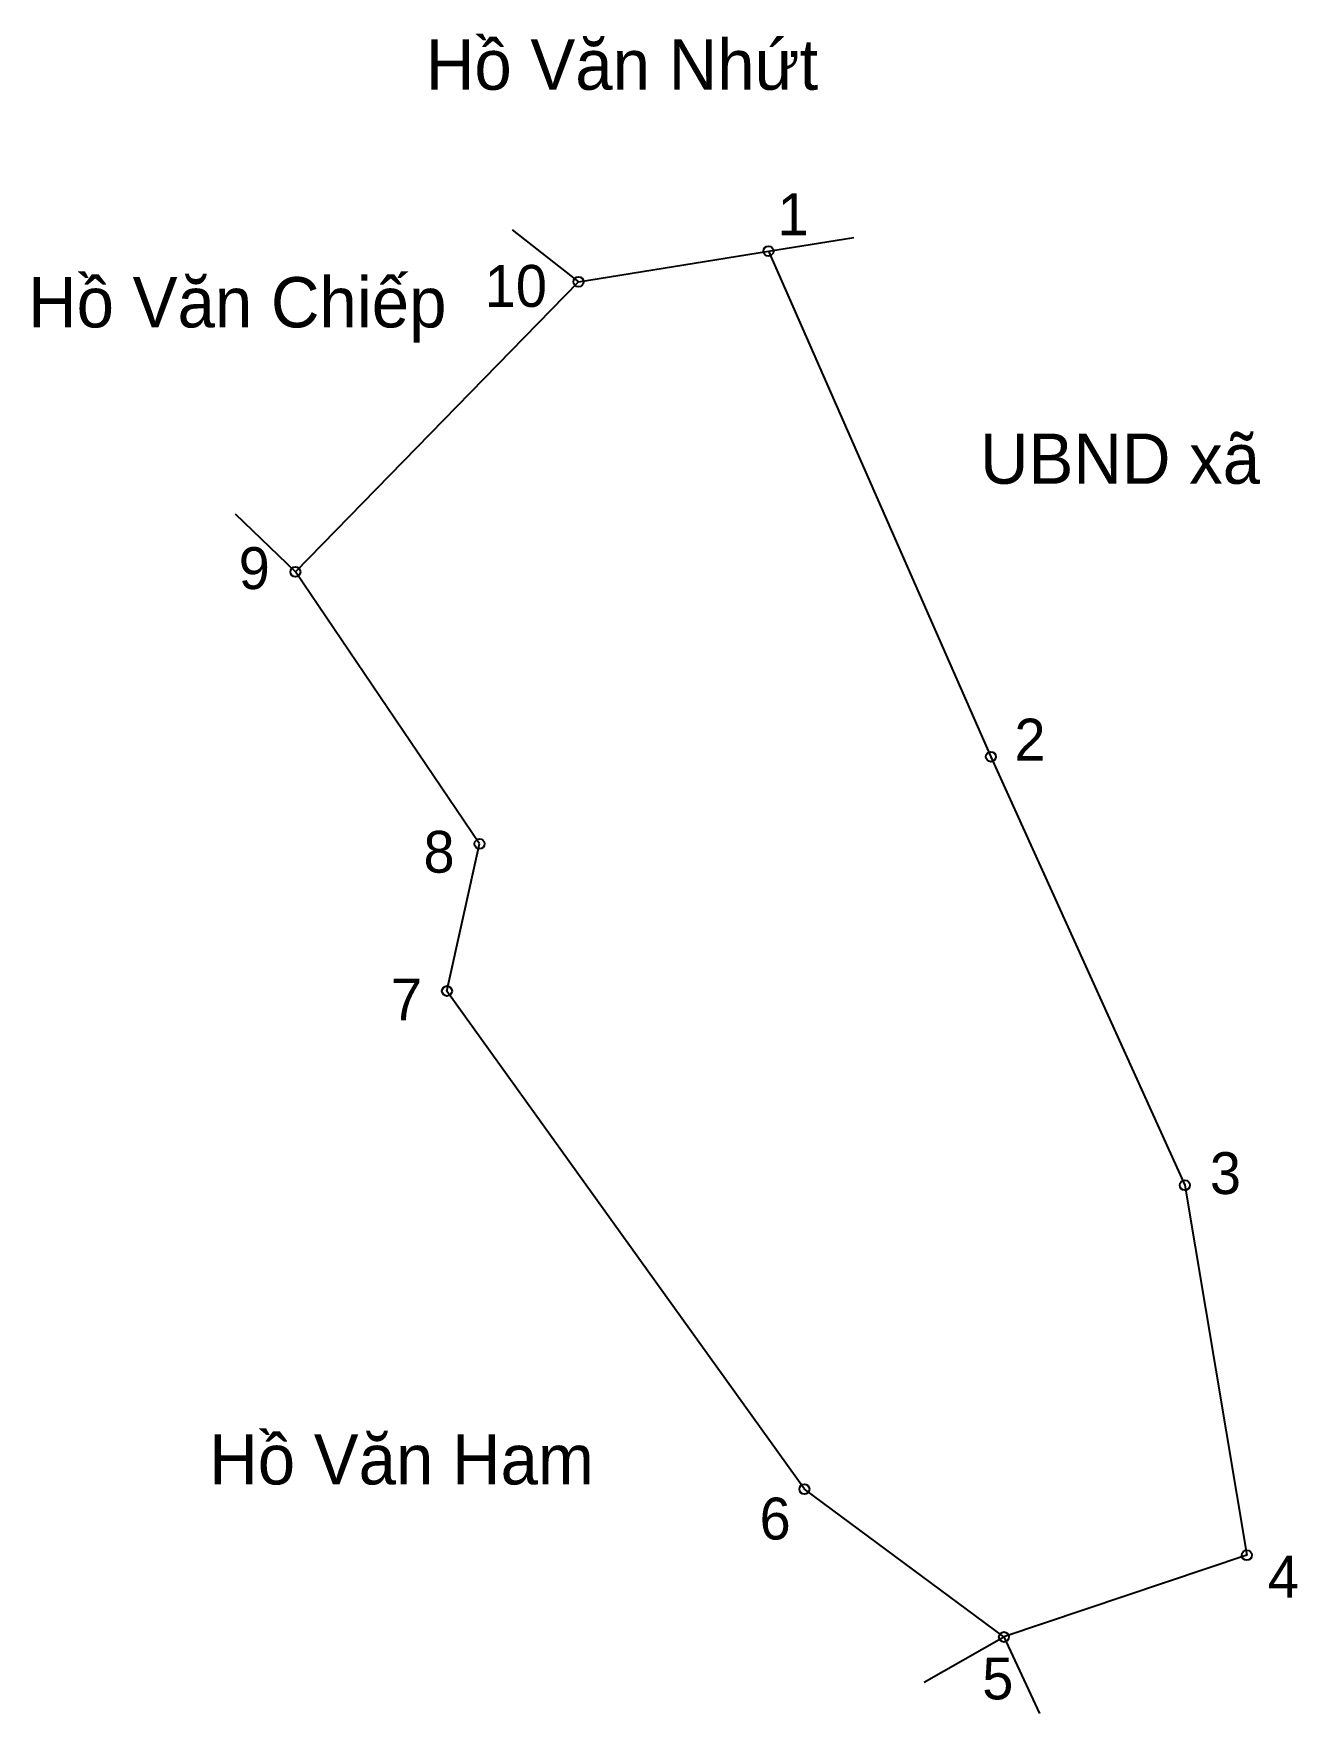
# Model space of a CAD drawing. Extents: x 548149 to 548235, y 1824917 to 1825031.
import ezdxf

# ---------------------------------------------------------------- set-up
doc = ezdxf.new("R2010")
doc.units = 0
for name, color, linetype in [('CanhThua', 7, 'Continuous'), ('MocDinhThua', 7, 'Continuous'), ('RauThua', 7, 'Continuous'), ('SoHieuDinhThua', 7, 'Continuous'), ('TenChuLanCan', 7, 'Continuous')]:
    doc.layers.add(name, color=color, linetype=linetype)

msp = doc.modelspace()

# ---------------------------------------------------------------- linework, layer by layer
at = {"layer": 'CanhThua'}
for p, q in [((548185.81, 1825014.36), (548198.75, 1825016.45)), ((548198.75, 1825016.45), (548213.91, 1824982.01)), ((548166.52, 1824994.6), (548185.81, 1825014.36)), ((548179.07, 1824976.07), (548166.52, 1824994.6)), ((548213.91, 1824982.01), (548227.12, 1824952.82)), ((548176.85, 1824966.05), (548179.07, 1824976.07)), ((548201.2, 1824932.12), (548176.85, 1824966.05)), ((548227.12, 1824952.82), (548231.35, 1824927.62)), ((548214.8, 1824922.05), (548201.2, 1824932.12)), ((548231.35, 1824927.62), (548214.8, 1824922.05))]:
    msp.add_line(p, q, dxfattribs=at)
at = {"layer": 'MocDinhThua'}
for centre in [(548198.75, 1825016.45), (548185.81, 1825014.36), (548166.52, 1824994.6), (548213.91, 1824982.01), (548179.07, 1824976.07), (548176.85, 1824966.05), (548227.12, 1824952.82), (548201.2, 1824932.12), (548231.35, 1824927.62), (548214.8, 1824922.05)]:
    msp.add_circle(centre, 0.342, dxfattribs=at)
at = {"layer": 'RauThua'}
for p, q in [((548181.3, 1825017.9), (548185.81, 1825014.36)), ((548198.75, 1825016.45), (548204.58, 1825017.37)), ((548162.41, 1824998.56), (548166.52, 1824994.6)), ((548209.36, 1824918.98), (548214.8, 1824922.05)), ((548214.8, 1824922.05), (548217.22, 1824916.85))]:
    msp.add_line(p, q, dxfattribs=at)

# ---------------------------------------------------------------- texts
at = {"layer": 'SoHieuDinhThua'}
for s, height, p in [('1', 2.85, (548199.37, 1825017.53)), ('10', 2.853, (548179.42, 1825012.65)), ('9', 2.85, (548162.66, 1824993.43)), ('2', 2.85, (548215.51, 1824981.75)), ('8', 2.85, (548175.25, 1824974.11)), ('7', 2.85, (548173.03, 1824964.05)), ('3', 2.85, (548228.83, 1824952.22)), ('6', 2.85, (548198.15, 1824928.69)), ('4', 2.85, (548232.78, 1824924.73)), ('5', 2.85, (548213.32, 1824917.8))]:
    msp.add_text(s, height=height, dxfattribs=at).set_placement(p)
at = {"layer": 'TenChuLanCan'}
for s, p in [('Hồ Văn Nhứt', (548175.41, 1825027.44)), ('Hồ Văn Chiếp', (548148.31, 1825011.25)), ('UBND xã', (548213.17, 1825000.6)), ('Hồ Văn Ham', (548160.65, 1824932.44))]:
    msp.add_text(s, height=3.424, dxfattribs=at).set_placement(p)

doc.saveas('drawing.dxf')
